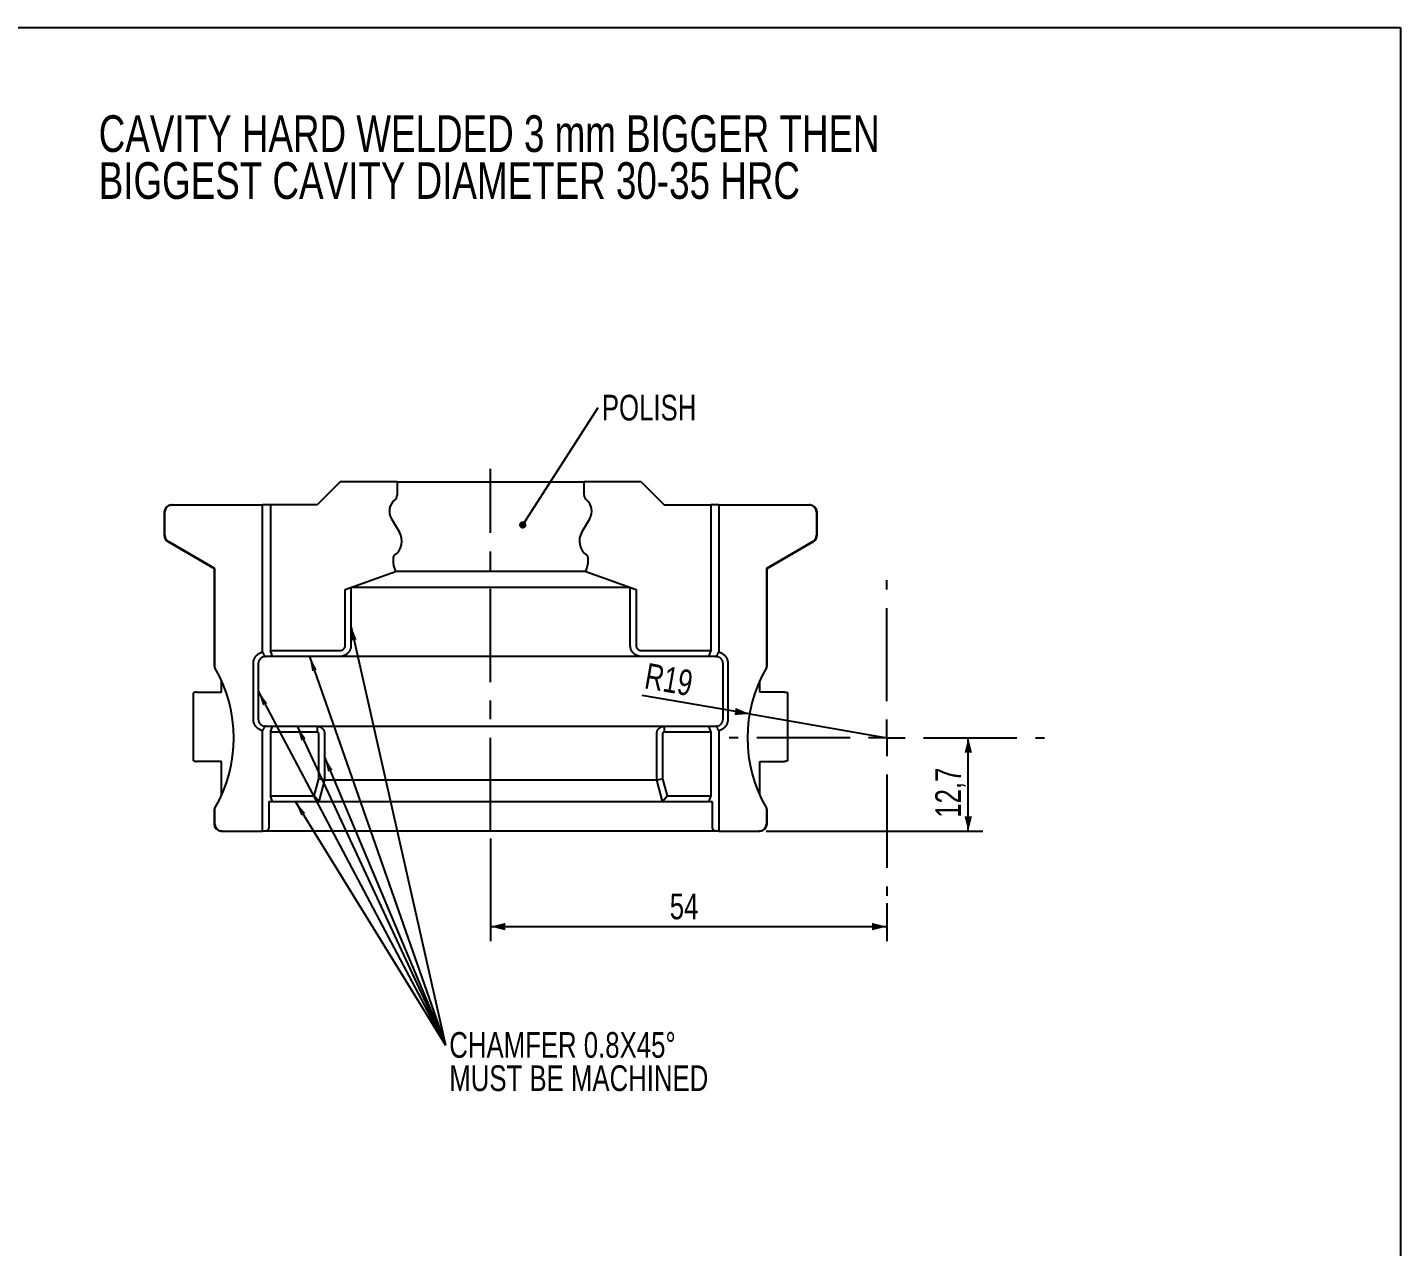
# Model space of a CAD drawing. Header units: millimetres. Extents: x 8 to 586, y 8 to 412.
# Drawn here: x 398.9 to 586, y 245.9 to 412 of the extents above; entities that cross this region are included whole.
import ezdxf

# ---------------------------------------------------------------- set-up
doc = ezdxf.new("R2010")
doc.units = ezdxf.units.MM
doc.linetypes.add('CENTERX2', pattern=[20.32, 12.7, -2.54, 2.54, -2.54])
for name, color, linetype in [('CENTERLINE', 4, 'CENTERX2'), ('DIMENSIONS', 2, 'Continuous'), ('TEXT', 2, 'Continuous')]:
    doc.layers.add(name, color=color, linetype=linetype)
doc.layers.add('OUTLINE', color=7, linetype='Continuous', lineweight=25)
doc.styles.add('SLDTEXTSTYLE0', font='TXT', dxfattribs={"width": 0.75})
doc.dimstyles.new('SLDDIMSTYLE1', dxfattribs={"dimtxt": 3.5, "dimasz": 2, "dimexe": 0, "dimexo": 0.0625, "dimgap": 0.875, "dimtad": 1, "dimrnd": 1e-09, "dimzin": 12, "dimdsep": 46, "dimtxsty": 'SLDTEXTSTYLE0', "dimsah": 1, "dimcen": 0.09, "dimadec": 0, "dimazin": 3, "dimtfac": 1, "dimtofl": 0, "dimtmove": 0, "dimatfit": 3, "dimfxl": 0, "dimfrac": 2, "dimtolj": 1, "dimtzin": 12, "dimarcsym": 0})
doc.dimstyles.new('SLDDIMSTYLE10', dxfattribs={"dimtxt": 0.18, "dimasz": 1, "dimexe": 0, "dimexo": 0.0625, "dimgap": 0, "dimtad": 0, "dimtih": 1, "dimtoh": 1, "dimdec": 0, "dimrnd": 1e-09, "dimzin": 0, "dimdsep": 46, "dimtxsty": 'Standard', "dimblk1": 'DOT', "dimblk2": 'DOT', "dimsah": 1, "dimcen": 0.09, "dimadec": 0, "dimazin": 0, "dimtfac": 1, "dimtdec": 0, "dimtofl": 0, "dimtmove": 0, "dimatfit": 3, "dimldrblk": 'DOT', "dimfxl": 0, "dimfrac": 2, "dimtolj": 1, "dimtzin": 0, "dimarcsym": 0})
doc.dimstyles.new('SLDDIMSTYLE11', dxfattribs={"dimtxt": 0.18, "dimasz": 2, "dimexe": 0, "dimexo": 0.0625, "dimgap": 0, "dimtad": 0, "dimtih": 1, "dimtoh": 1, "dimdec": 0, "dimrnd": 1e-09, "dimzin": 0, "dimdsep": 46, "dimtxsty": 'Standard', "dimsah": 1, "dimcen": 0.09, "dimadec": 0, "dimazin": 0, "dimtfac": 2, "dimtdec": 0, "dimtofl": 0, "dimtmove": 0, "dimatfit": 3, "dimfxl": 0, "dimfrac": 2, "dimtolj": 1, "dimtzin": 0, "dimarcsym": 0})
doc.dimstyles.new('SLDDIMSTYLE2', dxfattribs={"dimtxt": 3.5, "dimasz": 2, "dimexe": 0, "dimexo": 0.0625, "dimgap": 0.875, "dimtad": 1, "dimrnd": 1e-09, "dimzin": 12, "dimdsep": 46, "dimtxsty": 'SLDTEXTSTYLE0', "dimsah": 1, "dimcen": 0, "dimadec": 0, "dimazin": 3, "dimtfac": 1, "dimtofl": 0, "dimtmove": 0, "dimatfit": 3, "dimfxl": 0, "dimfrac": 2, "dimtolj": 1, "dimtzin": 12, "dimarcsym": 0})

# ---------------------------------------------------------------- blocks, each defined once
blk = doc.blocks.new('SW_NOTE_0_5')
at = {"layer": 'TEXT', "color": 0, "char_height": 5, "attachment_point": 1, "style": 'SLDTEXTSTYLE0'}
for s, insert in [('CAVITY HARD WELDED 3 mm BIGGER THEN', (0, 6.43)), ('BIGGEST CAVITY DIAMETER 30-35 HRC', (0, 0.04))]:
    blk.add_mtext(s, dxfattribs=dict(at, insert=insert))
blk = doc.blocks.new('_D_39')
at = {"layer": 'DIMENSIONS'}
for p, q in [((461.98, 301.48), (461.98, 287.46)), ((515.98, 292.68), (515.98, 287.46)), ((461.98, 289.46), (515.98, 289.46))]:
    blk.add_line(p, q, dxfattribs=at)
for points in [[(461.98, 289.46), (463.98, 288.96), (463.98, 289.96)], [(515.98, 289.46), (513.98, 289.96), (513.98, 288.96)]]:
    blk.add_solid(points, dxfattribs=at)
at = {"layer": 'DIMENSIONS', "insert": (486.4, 293.97), "char_height": 3.5, "attachment_point": 1, "style": 'SLDTEXTSTYLE0'}
blk.add_mtext('54', dxfattribs=at)
blk = doc.blocks.new('_D_40')
at = {"layer": 'DIMENSIONS'}
for p, q in [((527.09, 302.48), (527.09, 315.18)), ((499.56, 302.48), (529.09, 302.48))]:
    blk.add_line(p, q, dxfattribs=at)
for points in [[(527.09, 315.18), (526.59, 313.18), (527.59, 313.18)], [(527.09, 302.48), (527.59, 304.48), (526.59, 304.48)]]:
    blk.add_solid(points, dxfattribs=at)
at = {"layer": 'DIMENSIONS', "insert": (522.58, 304.3), "char_height": 3.5, "attachment_point": 1, "rotation": 90, "style": 'SLDTEXTSTYLE0'}
blk.add_mtext('12,7', dxfattribs=at)
blk = doc.blocks.new('_D_41')
at = {"layer": 'DIMENSIONS'}
for q in [(482.62, 320.98), (515.98, 315.18)]:
    blk.add_line((497.27, 318.44), q, dxfattribs=at)
blk.add_solid([(497.27, 318.44), (495.38, 319.27), (495.21, 318.29)], dxfattribs=at)
at = {"layer": 'DIMENSIONS', "insert": (483.4, 325.42), "char_height": 3.5, "attachment_point": 1, "rotation": 350.1309, "style": 'SLDTEXTSTYLE0'}
blk.add_mtext('R19', dxfattribs=at)
blk = doc.blocks.new('SW_NOTE_0_9')
at = {"layer": 'TEXT', "color": 0, "insert": (0.51, 1.74), "char_height": 3.5, "attachment_point": 1, "style": 'SLDTEXTSTYLE0'}
blk.add_mtext('POLISH', dxfattribs=at)
blk = doc.blocks.new('_Dot')
at = {"color": 0, "linetype": 'ByBlock', "lineweight": -2}
blk.add_line((-0.5, 0), (-1, 0), dxfattribs=at)
at = {"color": 0, "linetype": 'ByBlock', "const_width": 0.5}
blk.add_lwpolyline([(-0.25, 0, 1), (0.25, 0, 1)], format="xyb", close=True, dxfattribs=at)
blk = doc.blocks.new('SW_NOTE_0_10')
at = {"layer": 'TEXT', "color": 0, "char_height": 3.5, "attachment_point": 1, "style": 'SLDTEXTSTYLE0'}
for s, insert in [('CHAMFER 0.8X45°', (0.51, 1.77)), ('MUST BE MACHINED', (0.51, -2.76))]:
    blk.add_mtext(s, dxfattribs=dict(at, insert=insert))
blk = doc.blocks.new('SW_CENTERMARKSYMBOL_0')
at = {"layer": 'CENTERLINE', "color": 0}
for p, q in [((0, 5), (0, 21.5)), ((0, 0), (0, 2.5)), ((-5, 0), (-21.5, 0)), ((0, 0), (-2.5, 0)), ((0, 0), (0, -2.5)), ((0, 0), (2.5, 0)), ((5, 0), (21.5, 0)), ((0, -5), (0, -21.5))]:
    blk.add_line(p, q, dxfattribs=at)

msp = doc.modelspace()

# ---------------------------------------------------------------- linework, layer by layer
at = {"layer": 'CENTERLINE'}
msp.add_line((461.98488, 302.4785), (461.98488, 351.84293), dxfattribs=at)
at = {"layer": 'OUTLINE'}
for p, q in [((8, 412), (586, 412)), ((586, 412), (586, 8)), ((441.48488, 350.0785), (438.33488, 346.9285)), ((449.23488, 350.0785), (441.48488, 350.0785)), ((449.23488, 350.0785), (449.23488, 348.26425)), ((449.23488, 350.0785), (474.73488, 350.0785)), ((474.73488, 348.26425), (474.73488, 350.0785)), ((482.48488, 350.0785), (474.73488, 350.0785)), ((482.48488, 350.0785), (485.63488, 346.9285)), ((418.48488, 346.9285), (418.58845, 346.9285)), ((418.58845, 346.9285), (430.89296, 346.9285)), ((431.98488, 346.9285), (430.89296, 346.9285)), ((430.89296, 326.89343), (430.89296, 346.9285)), ((431.98488, 346.9285), (431.98488, 327.0785)), ((438.33488, 346.9285), (431.98488, 346.9285)), ((485.63488, 346.9285), (491.98488, 346.9285)), ((491.98488, 346.9285), (491.98488, 327.0785)), ((493.07679, 346.9285), (491.98488, 346.9285)), ((493.07679, 346.9285), (493.07679, 326.89343)), ((493.07679, 346.9285), (505.3813, 346.9285)), ((505.3813, 346.9285), (505.48488, 346.9285)), ((417.48488, 345.9285), (417.48488, 342.79183)), ((417.58611, 342.79183), (417.58611, 345.9285)), ((448.46503, 345.05765), (449.54869, 343.23197)), ((474.42106, 343.23197), (475.50472, 345.05765)), ((506.38364, 345.9285), (506.38364, 342.79183)), ((506.48488, 342.79183), (506.48488, 345.9285)), ((417.98488, 341.9258), (424.28488, 338.2885)), ((424.40443, 338.2885), (418.08727, 341.9258)), ((499.68488, 338.2885), (505.98488, 341.9258)), ((448.68488, 339.65749), (448.68488, 339.4285)), ((475.28488, 339.4285), (475.28488, 339.65749)), ((424.28488, 338.2885), (424.28488, 324.93926)), ((424.28488, 338.2885), (424.40443, 338.2885)), ((424.40443, 324.73874), (424.40443, 338.2885)), ((442.151, 335.38661), (448.9974, 337.8785)), ((474.97235, 337.8785), (448.9974, 337.8785)), ((474.97235, 337.8785), (481.81875, 335.38661)), ((499.56532, 338.2885), (499.56532, 324.73874)), ((499.56532, 338.2885), (499.68488, 338.2885)), ((499.68488, 324.93956), (499.68488, 338.2885)), ((442.151, 335.38661), (442.95035, 335.67192)), ((442.151, 327.7785), (442.151, 335.38661)), ((442.95035, 335.67192), (442.95035, 327.7785)), ((481.0194, 335.67192), (442.95035, 335.67192)), ((481.0194, 327.7785), (481.0194, 335.67192)), ((481.0194, 335.67192), (481.81875, 335.38661)), ((481.81875, 335.38661), (481.81875, 327.7785)), ((432.27605, 326.2785), (431.29359, 326.2785)), ((432.27605, 326.2785), (431.98488, 327.0785)), ((431.98488, 327.0785), (441.45045, 327.0785)), ((441.45045, 326.2785), (432.27605, 326.2785)), ((482.5193, 326.2785), (441.45045, 326.2785)), ((482.5193, 327.0785), (491.98488, 327.0785)), ((491.6937, 326.2785), (482.5193, 326.2785)), ((491.98488, 327.0785), (491.6937, 326.2785)), ((492.67616, 326.2785), (491.6937, 326.2785)), ((492.67616, 326.2785), (492.79711, 326.26823)), ((429.64299, 317.7585), (429.64299, 325.2785)), ((430.31065, 325.2785), (430.31065, 317.7585)), ((493.6591, 317.7585), (493.6591, 325.2785)), ((494.32676, 325.2785), (494.32676, 317.7585)), ((425.30245, 321.4285), (425.30245, 322.99524)), ((498.6673, 321.4285), (498.6673, 322.99524)), ((421.48488, 312.07279), (421.48488, 321.3342)), ((421.91856, 321.4285), (425.30245, 321.4285)), ((502.0512, 321.4285), (498.6673, 321.4285)), ((502.48488, 312.07279), (502.48488, 321.3342)), ((431.29359, 316.7585), (431.17264, 316.76877)), ((431.29359, 316.7585), (432.27605, 316.7585)), ((431.98488, 315.9585), (432.27605, 316.7585)), ((432.27605, 316.7585), (438.34841, 316.7585)), ((438.34841, 316.7585), (438.34841, 315.9585)), ((438.34841, 316.7585), (485.62134, 316.7585)), ((485.62134, 316.7585), (485.62134, 315.9585)), ((485.62134, 316.7585), (491.6937, 316.7585)), ((491.6937, 316.7585), (491.98488, 315.9585)), ((491.6937, 316.7585), (492.67616, 316.7585)), ((430.89296, 302.4785), (430.89296, 316.14356)), ((431.98488, 315.9585), (431.98488, 307.2785)), ((438.34841, 315.9585), (431.98488, 315.9585)), ((438.54853, 309.58382), (438.54853, 315.7585)), ((439.34806, 315.7585), (439.34806, 309.48197)), ((484.62169, 309.48197), (484.62169, 315.7585)), ((485.42123, 315.7585), (485.42123, 309.58382)), ((491.98488, 315.9585), (485.62134, 315.9585)), ((491.98488, 315.9585), (491.98488, 307.2785)), ((493.07679, 316.14356), (493.07679, 302.4785)), ((425.30245, 311.9785), (421.91856, 311.9785)), ((425.30245, 307.36175), (425.30245, 311.9785)), ((498.6673, 307.36175), (498.6673, 311.9785)), ((498.6673, 311.9785), (502.0512, 311.9785)), ((437.93047, 307.2785), (438.54853, 309.58382)), ((439.34806, 309.48197), (438.54853, 309.58382)), ((439.34809, 309.4785), (438.55066, 306.50402)), ((439.34806, 309.48197), (439.34809, 309.4785)), ((439.34809, 309.4785), (484.62166, 309.4785)), ((484.62166, 309.4785), (484.62169, 309.48197)), ((485.41909, 306.50402), (484.62166, 309.4785)), ((484.62169, 309.48197), (485.42123, 309.58382)), ((485.42123, 309.58382), (486.03929, 307.2785)), ((432.27605, 306.4785), (431.98488, 307.2785)), ((431.98488, 307.2785), (437.93047, 307.2785)), ((438.55066, 306.50402), (437.93047, 307.2785)), ((485.41909, 306.50402), (486.03929, 307.2785)), ((486.03929, 307.2785), (491.98488, 307.2785)), ((491.98488, 307.2785), (491.6937, 306.4785)), ((424.28488, 305.41743), (424.28488, 303.4785)), ((424.40443, 303.4785), (424.40443, 305.61825)), ((432.27605, 306.4785), (431.74222, 306.4785)), ((431.74222, 306.4785), (431.74222, 302.9785)), ((438.54468, 306.4785), (432.27605, 306.4785)), ((485.42508, 306.4785), (438.54468, 306.4785)), ((491.6937, 306.4785), (485.42508, 306.4785)), ((492.22753, 306.4785), (491.6937, 306.4785)), ((492.22753, 302.9785), (492.22753, 306.4785)), ((499.56532, 305.61825), (499.56532, 303.4785)), ((499.68488, 303.4785), (499.68488, 305.41773)), ((425.4077, 302.4785), (425.28488, 302.4785)), ((425.4077, 302.4785), (430.89296, 302.4785)), ((431.29359, 302.4785), (430.89296, 302.4785)), ((492.67616, 302.4785), (431.29359, 302.4785)), ((493.07679, 302.4785), (492.67616, 302.4785)), ((493.07679, 302.4785), (498.56205, 302.4785)), ((498.68488, 302.4785), (498.56205, 302.4785))]:
    msp.add_line(p, q, dxfattribs=at)
at = {"layer": 'OUTLINE', "flags": 128}
msp.add_lwpolyline([(505.88248, 341.9258), (502.94347, 340.2332), (499.56532, 338.2885)], dxfattribs=at)
at = {"layer": 'OUTLINE'}
for centre, radius, start, end in [((448.43488, 348.26425), 0.8, 308.6821875, 0), ((475.53488, 348.26425), 0.8, 180, 231.3178125), ((418.48488, 345.9285), 1, 90, 180), ((450.18488, 346.0785), 2, 128.6821875, 210.6919958), ((473.78488, 346.0785), 2, 329.3080042, 51.3178125), ((505.48488, 345.9285), 1, 0, 90), ((418.48488, 342.79183), 1, 180, 240), ((447.48488, 342.00696), 2.4, 305.8882976, 30.6919958), ((476.48488, 342.00696), 2.4, 149.3080042, 234.1117024), ((505.48488, 342.79183), 1, 300, 0), ((449.18488, 339.65749), 0.5, 125.8882976, 180), ((452.68488, 339.4285), 4, 180, 202.7990313), ((471.28488, 339.4285), 4, 337.2009687, 0), ((474.78488, 339.65749), 0.5, 0, 54.1117024), ((407.98488, 315.1785), 19, 329.7900003, 30.2099997), ((515.98488, 315.1785), 19, 149.7900003, 210.2099997), ((425.28488, 303.4785), 1, 180, 270), ((498.68488, 303.4785), 1, 270, 0)]:
    msp.add_arc(centre, radius, start, end, dxfattribs=at)
for start_param, end_param in [(1.331503121, 1.332552348), (4.950632959, 4.951682187)]:
    msp.add_ellipse((461.98488, 300.56983), major_axis=(0, 25.03707), ratio=0.963433044, start_param=start_param, end_param=end_param, dxfattribs=at)
for points, knots in [([(418.58845, 346.9285), (418.55656, 346.92761), (418.49278, 346.92584), (418.3923, 346.91091), (418.28815, 346.88472), (418.18222, 346.84489), (418.08138, 346.79362), (417.98714, 346.73109), (417.90046, 346.65851), (417.82243, 346.5768), (417.75437, 346.4867), (417.69679, 346.38967), (417.65039, 346.28691), (417.61613, 346.17957), (417.59412, 346.0692), (417.58661, 345.98488), (417.5862, 345.93799), (417.58611, 345.9285)], [0, 0, 0, 0, 0.0608432676, 0.1216865063, 0.1934545722, 0.2654516623, 0.3372191592, 0.4089222223, 0.4808545008, 0.5525567567, 0.6241156093, 0.6959033622, 0.7674615171, 0.8388605149, 0.9104877457, 0.9818864434, 1, 1, 1, 1]), ([(506.38364, 345.9285), (506.3825, 345.96474), (506.38019, 346.03835), (506.36108, 346.14808), (506.33047, 346.25615), (506.28877, 346.3578), (506.23749, 346.45188), (506.17669, 346.54031), (506.10465, 346.62365), (506.02183, 346.70029), (505.93101, 346.76729), (505.8331, 346.82339), (505.7296, 346.86837), (505.61901, 346.90218), (505.50243, 346.92423), (505.42168, 346.92707), (505.3813, 346.9285)], [0, 0, 0, 0, 0.069148181, 0.140422073, 0.211923229, 0.28319753, 0.349638789, 0.4160802, 0.487652315, 0.559453342, 0.631026265, 0.702592821, 0.774387167, 0.845954341, 0.922977126, 1, 1, 1, 1]), ([(417.58611, 342.79183), (417.58693, 342.76124), (417.58857, 342.70007), (417.60259, 342.60237), (417.62766, 342.49983), (417.66651, 342.39437), (417.71676, 342.29382), (417.77825, 342.1997), (417.84975, 342.11289), (417.92656, 342.0386), (418.00588, 341.97574), (418.06014, 341.94245), (418.08727, 341.9258)], [0, 0, 0, 0, 0.087576935, 0.175153897, 0.282107272, 0.389401528, 0.496355659, 0.603387838, 0.710760554, 0.817793899, 0.908896862, 1, 1, 1, 1]), ([(505.88248, 341.9258), (505.91913, 341.9488), (505.99242, 341.99478), (506.08407, 342.07572), (506.16073, 342.16009), (506.22455, 342.24752), (506.27941, 342.34333), (506.32416, 342.44652), (506.35767, 342.55647), (506.37943, 342.67205), (506.38224, 342.7519), (506.38364, 342.79183)], [0, 0, 0, 0, 0.123761151, 0.247521703, 0.348717672, 0.449913374, 0.556955614, 0.664338536, 0.771379921, 0.885690012, 1, 1, 1, 1]), ([(441.45045, 327.0785), (441.48109, 327.07966), (441.54232, 327.082), (441.63263, 327.10061), (441.71965, 327.13004), (441.80201, 327.17073), (441.8783, 327.22166), (441.9473, 327.28219), (442.00785, 327.35119), (442.05888, 327.42747), (442.09952, 327.50976), (442.12889, 327.5967), (442.14756, 327.68679), (442.14986, 327.74795), (442.151, 327.7785)], [0, 0, 0, 0, 0.083548207, 0.167017121, 0.250562407, 0.333688086, 0.416969708, 0.500226591, 0.583481287, 0.666782109, 0.750002176, 0.833186441, 0.916701519, 1, 1, 1, 1]), ([(442.95035, 327.7785), (442.94948, 327.7397), (442.94774, 327.66186), (442.93358, 327.54545), (442.91088, 327.42974), (442.87876, 327.31549), (442.84051, 327.21166), (442.79815, 327.11785), (442.75341, 327.0334), (442.70244, 326.95053), (442.64517, 326.86976), (442.58157, 326.79165), (442.50109, 326.70545), (442.39849, 326.61262), (442.27363, 326.52133), (442.17749, 326.46538), (442.12037, 326.43637), (442.1019, 326.42731), (442.08317, 326.41843), (442.06419, 326.40976), (442.04495, 326.4013), (442.01464, 326.38846), (441.96777, 326.37003), (441.89845, 326.34619), (441.81183, 326.32155), (441.70743, 326.29929), (441.58502, 326.28209), (441.49716, 326.27974), (441.45045, 326.2785)], [0, 0, 0, 0, 0.049392949, 0.099095831, 0.149108739, 0.199431767, 0.250065009, 0.289880534, 0.330424547, 0.371697079, 0.41369816, 0.456427821, 0.499886091, 0.563785463, 0.632336525, 0.696516625, 0.705191778, 0.713928791, 0.722727663, 0.731588394, 0.740510985, 0.749495436, 0.773517002, 0.804631713, 0.842838629, 0.888136595, 0.940524246, 1, 1, 1, 1]), ([(482.5193, 326.2785), (482.47259, 326.27974), (482.38474, 326.28209), (482.26235, 326.29929), (482.16227, 326.32062), (482.08251, 326.34293), (482.0329, 326.35934), (482.00335, 326.37001), (481.98999, 326.37498), (481.97744, 326.37978), (481.96567, 326.3844), (481.9547, 326.38881), (481.91445, 326.40534), (481.84694, 326.43625), (481.75576, 326.48605), (481.67144, 326.53984), (481.59394, 326.59673), (481.52314, 326.65588), (481.44227, 326.73215), (481.35496, 326.82888), (481.26661, 326.94916), (481.19242, 327.07421), (481.13052, 327.20573), (481.08125, 327.34348), (481.04568, 327.48714), (481.02349, 327.6325), (481.02076, 327.72996), (481.0194, 327.7785)], [0, 0, 0, 0, 0.059471261, 0.111856966, 0.157155536, 0.18972986, 0.21730126, 0.223695918, 0.229747315, 0.23545545, 0.240820324, 0.245841935, 0.250520284, 0.296243782, 0.340322149, 0.382755338, 0.423543307, 0.462686013, 0.500183419, 0.565069553, 0.628327655, 0.689957768, 0.749959941, 0.813188986, 0.875938557, 0.938208835, 1, 1, 1, 1]), ([(481.81875, 327.7785), (481.81991, 327.74803), (481.82223, 327.68703), (481.84076, 327.59692), (481.87011, 327.51005), (481.91075, 327.42777), (481.96167, 327.35142), (482.02222, 327.28242), (482.09122, 327.22189), (482.16744, 327.17086), (482.24981, 327.13016), (482.33689, 327.10072), (482.42718, 327.08196), (482.48858, 327.07965), (482.5193, 327.0785)], [0, 0, 0, 0, 0.083078875, 0.166371263, 0.249995914, 0.332774139, 0.41607838, 0.499771527, 0.582587835, 0.66586928, 0.749435698, 0.832539944, 0.916228935, 1, 1, 1, 1]), ([(429.64299, 325.2785), (429.64493, 325.3395), (429.64882, 325.46152), (429.68001, 325.64242), (429.7295, 325.8189), (429.7984, 325.98891), (429.88538, 326.15033), (429.98961, 326.30124), (430.10971, 326.43987), (430.24422, 326.5645), (430.39159, 326.67377), (430.5501, 326.76596), (430.71733, 326.84169), (430.83447, 326.8762), (430.89296, 326.89343)], [0, 0, 0, 0, 0.08328687, 0.166596558, 0.250001696, 0.333268149, 0.416629815, 0.49998847, 0.583294446, 0.666679358, 0.749992917, 0.83335366, 0.916782746, 1, 1, 1, 1]), ([(431.17264, 326.26823), (431.14677, 326.26392), (431.09619, 326.2555), (431.02352, 326.23603), (430.95569, 326.21287), (430.89288, 326.18633), (430.82555, 326.15254), (430.75458, 326.10966), (430.68149, 326.05581), (430.6153, 325.99728), (430.54742, 325.92587), (430.4809, 325.83955), (430.41991, 325.73691), (430.3716, 325.62825), (430.3368, 325.51464), (430.31474, 325.39721), (430.31202, 325.318), (430.31065, 325.2785)], [0, 0, 0, 0, 0.054996362, 0.107544391, 0.157644003, 0.205295233, 0.250498251, 0.315595277, 0.378987405, 0.440676972, 0.500666668, 0.585372946, 0.668623787, 0.750430467, 0.834059406, 0.917244397, 1, 1, 1, 1]), ([(430.89296, 326.89343), (430.90734, 326.86186), (430.9353, 326.8004), (430.97602, 326.71049), (431.01587, 326.62211), (431.05619, 326.5322), (431.09673, 326.44113), (431.13576, 326.35279), (431.16067, 326.29566), (431.17264, 326.26823)], [0, 0, 0, 0, 0.153189586, 0.298113523, 0.434772436, 0.579398878, 0.730221971, 0.870421407, 1, 1, 1, 1]), ([(431.17264, 326.26823), (431.18999, 326.27088), (431.23027, 326.27703), (431.27062, 326.27796), (431.29359, 326.2785)], [0, 0, 0, 0, 0.4306016764, 1, 1, 1, 1]), ([(492.79711, 326.26823), (492.80907, 326.29563), (492.83396, 326.35272), (492.87298, 326.44105), (492.91353, 326.53211), (492.95383, 326.62201), (492.99367, 326.71036), (493.0344, 326.80029), (493.06239, 326.86181), (493.07679, 326.89343)], [0, 0, 0, 0, 0.12942923, 0.269599511, 0.420513649, 0.565085389, 0.701598557, 0.846569885, 1, 1, 1, 1]), ([(493.6591, 325.2785), (493.65774, 325.31799), (493.65501, 325.39719), (493.63295, 325.51462), (493.60104, 325.61884), (493.56224, 325.70972), (493.5203, 325.78809), (493.47086, 325.86338), (493.41903, 325.92859), (493.36676, 325.98456), (493.31552, 326.03233), (493.25982, 326.07737), (493.19973, 326.11918), (493.12582, 326.16296), (493.03415, 326.20624), (492.92109, 326.24576), (492.8395, 326.26055), (492.79711, 326.26823)], [0, 0, 0, 0, 0.0827405, 0.165925458, 0.249569427, 0.310779174, 0.372817305, 0.435688735, 0.499398089, 0.54723751, 0.596175663, 0.646213995, 0.697353808, 0.74959626, 0.826252312, 0.909720575, 1, 1, 1, 1]), ([(493.07679, 326.89343), (493.1352, 326.87621), (493.25217, 326.84172), (493.41945, 326.7661), (493.57789, 326.67395), (493.72526, 326.56469), (493.85984, 326.44013), (493.97994, 326.30149), (494.08417, 326.15059), (494.17124, 325.98922), (494.24015, 325.81921), (494.28965, 325.64265), (494.32097, 325.46176), (494.32483, 325.33958), (494.32676, 325.2785)], [0, 0, 0, 0, 0.08310735, 0.166424732, 0.250006417, 0.333099029, 0.416483575, 0.50001086, 0.58314833, 0.666511257, 0.749997638, 0.833182867, 0.916603339, 1, 1, 1, 1]), ([(424.28605, 324.93926), (424.28587, 324.93956), (424.28538, 324.94042), (424.29486, 324.92468), (424.31356, 324.89334), (424.34204, 324.84523), (424.37329, 324.79211), (424.39642, 324.75248), (424.40443, 324.73874)], [0, 0, 0, 0, 0.10771584, 0.304713449, 0.501755502, 0.698747692, 0.895599416, 1, 1, 1, 1]), ([(499.56532, 324.73874), (499.57937, 324.76281), (499.60747, 324.81095), (499.63917, 324.86464), (499.66332, 324.90527), (499.67834, 324.93033), (499.68527, 324.94181), (499.68417, 324.94001), (499.68389, 324.93956)], [0, 0, 0, 0, 0.187370385, 0.374862765, 0.562399077, 0.749897376, 0.937272728, 1, 1, 1, 1]), ([(421.91856, 321.4285), (421.89047, 321.42784), (421.8343, 321.42652), (421.74982, 321.41593), (421.66576, 321.39864), (421.57635, 321.37288), (421.51732, 321.34792), (421.48488, 321.3342)], [0, 0, 0, 0, 0.188400266, 0.376800051, 0.570335566, 0.763869772, 1, 1, 1, 1]), ([(502.0512, 321.4285), (502.07848, 321.42789), (502.13321, 321.42666), (502.23395, 321.4142), (502.35343, 321.38818), (502.44079, 321.35231), (502.48488, 321.3342)], [0, 0, 0, 0, 0.1830389297, 0.3672086996, 0.6806703043, 1, 1, 1, 1]), ([(430.89296, 316.14356), (430.83455, 316.16078), (430.71758, 316.19527), (430.55031, 316.27089), (430.39186, 316.36305), (430.2445, 316.47231), (430.10992, 316.59687), (429.98981, 316.7355), (429.88558, 316.8864), (429.79851, 317.04778), (429.7296, 317.21778), (429.6801, 317.39434), (429.64878, 317.57523), (429.64492, 317.69741), (429.64299, 317.7585)], [0, 0, 0, 0, 0.08310735, 0.166424732, 0.250006417, 0.333099029, 0.416483575, 0.50001086, 0.58314833, 0.666511257, 0.749997638, 0.833182867, 0.916603339, 1, 1, 1, 1]), ([(430.31065, 317.7585), (430.31201, 317.719), (430.31474, 317.6398), (430.3368, 317.52237), (430.36871, 317.41815), (430.40751, 317.32727), (430.44945, 317.2489), (430.49889, 317.17361), (430.55072, 317.1084), (430.60299, 317.05243), (430.65423, 317.00466), (430.70993, 316.95962), (430.77002, 316.91782), (430.84393, 316.87403), (430.9356, 316.83075), (431.04866, 316.79123), (431.13025, 316.77645), (431.17264, 316.76877)], [0, 0, 0, 0, 0.0827405, 0.165925458, 0.249569427, 0.310779174, 0.372817305, 0.435688735, 0.499398089, 0.54723751, 0.596175663, 0.646213995, 0.697353808, 0.74959626, 0.826252312, 0.909720575, 1, 1, 1, 1]), ([(431.17264, 316.76877), (431.16069, 316.74136), (431.13579, 316.68427), (431.09677, 316.59595), (431.05623, 316.50488), (431.01592, 316.41498), (430.97608, 316.32664), (430.93535, 316.2367), (430.90736, 316.17519), (430.89296, 316.14356)], [0, 0, 0, 0, 0.12942923, 0.269599511, 0.420513649, 0.565085389, 0.701598557, 0.846569885, 1, 1, 1, 1]), ([(438.34841, 316.7585), (438.39074, 316.75695), (438.47266, 316.75396), (438.58954, 316.73107), (438.69519, 316.69845), (438.77509, 316.66391), (438.83301, 316.63356), (438.87267, 316.61034), (438.90951, 316.58648), (438.94361, 316.56226), (438.97506, 316.53794), (439.00396, 316.51374), (439.03042, 316.48989), (439.07172, 316.44998), (439.12506, 316.39087), (439.18522, 316.30866), (439.23605, 316.222), (439.28197, 316.12226), (439.31876, 316.00927), (439.34353, 315.88405), (439.34656, 315.80007), (439.34806, 315.7585)], [0, 0, 0, 0, 0.0808577781, 0.1564616526, 0.2268103393, 0.2919026436, 0.3224861031, 0.351753971, 0.3797062167, 0.4063428114, 0.4316637275, 0.4556689388, 0.4783584209, 0.4997321507, 0.5654141307, 0.6301991227, 0.6940871154, 0.7570780985, 0.8396453709, 0.9206193622, 1, 1, 1, 1]), ([(484.62169, 315.7585), (484.62319, 315.80003), (484.62621, 315.88393), (484.65093, 316.00905), (484.68766, 316.12195), (484.7335, 316.22161), (484.77279, 316.28866), (484.80425, 316.33493), (484.82424, 316.3623), (484.84525, 316.38909), (484.86726, 316.41527), (484.89025, 316.4408), (484.92799, 316.47989), (484.98659, 316.53326), (485.0742, 316.59811), (485.17117, 316.65374), (485.27423, 316.69833), (485.37998, 316.73101), (485.49697, 316.75395), (485.57897, 316.75695), (485.62134, 316.7585)], [0, 0, 0, 0, 0.079312327, 0.160216391, 0.242712121, 0.305648333, 0.369480643, 0.39096536, 0.412549755, 0.43423383, 0.456017585, 0.477901021, 0.499884138, 0.559833908, 0.629141855, 0.707804247, 0.772959415, 0.84337791, 0.919058535, 1, 1, 1, 1]), ([(492.79711, 316.76877), (492.77977, 316.76612), (492.73948, 316.75996), (492.69913, 316.75903), (492.67616, 316.7585)], [0, 0, 0, 0, 0.4306016764, 1, 1, 1, 1]), ([(492.79711, 316.76877), (492.82298, 316.77307), (492.87356, 316.78149), (492.94623, 316.80096), (493.01406, 316.82412), (493.07687, 316.85066), (493.1442, 316.88445), (493.21517, 316.92734), (493.28827, 316.98118), (493.35446, 317.03971), (493.42233, 317.11112), (493.48886, 317.19745), (493.54984, 317.30008), (493.59815, 317.40874), (493.63295, 317.52235), (493.65501, 317.63978), (493.65774, 317.71899), (493.6591, 317.7585)], [0, 0, 0, 0, 0.054996363, 0.107544392, 0.157644004, 0.205295233, 0.250498251, 0.315595278, 0.378987406, 0.440676973, 0.500666668, 0.585372946, 0.668623787, 0.750430467, 0.834059406, 0.917244397, 1, 1, 1, 1]), ([(493.07679, 316.14356), (493.06241, 316.17514), (493.03445, 316.23659), (492.99373, 316.3265), (492.95388, 316.41488), (492.91356, 316.50479), (492.87302, 316.59586), (492.83399, 316.6842), (492.80908, 316.74133), (492.79711, 316.76877)], [0, 0, 0, 0, 0.153189586, 0.298113523, 0.434772436, 0.579398878, 0.730221971, 0.870421407, 1, 1, 1, 1]), ([(494.32676, 317.7585), (494.32482, 317.69749), (494.32094, 317.57548), (494.28974, 317.39457), (494.24025, 317.21809), (494.17135, 317.04808), (494.08437, 316.88666), (493.98014, 316.73575), (493.86004, 316.59712), (493.72553, 316.47249), (493.57816, 316.36322), (493.41965, 316.27104), (493.25242, 316.1953), (493.13528, 316.16079), (493.07679, 316.14356)], [0, 0, 0, 0, 0.08328687, 0.166596557, 0.250001696, 0.333268149, 0.416629815, 0.49998847, 0.583294446, 0.666679358, 0.749992917, 0.83335366, 0.916782746, 1, 1, 1, 1]), ([(438.54853, 315.7585), (438.54778, 315.77154), (438.54628, 315.79779), (438.53437, 315.83562), (438.51579, 315.87047), (438.4907, 315.90094), (438.46022, 315.92594), (438.4254, 315.9444), (438.38767, 315.95627), (438.36149, 315.95775), (438.34841, 315.9585)], [0, 0, 0, 0, 0.124552504, 0.250557932, 0.375617333, 0.500223623, 0.625473779, 0.750001936, 0.875174799, 1, 1, 1, 1]), ([(485.62134, 315.9585), (485.60829, 315.95775), (485.58205, 315.95626), (485.54421, 315.94436), (485.50935, 315.92581), (485.47886, 315.90074), (485.45383, 315.87029), (485.43534, 315.83548), (485.42346, 315.79776), (485.42197, 315.77157), (485.42123, 315.7585)], [0, 0, 0, 0, 0.124558137, 0.250558951, 0.375610617, 0.500225094, 0.625473922, 0.750002403, 0.875175981, 1, 1, 1, 1]), ([(421.48488, 312.07279), (421.51006, 312.06195), (421.56058, 312.04021), (421.65756, 312.00975), (421.77696, 311.984), (421.87107, 311.98034), (421.91856, 311.9785)], [0, 0, 0, 0, 0.1838778841, 0.3689242229, 0.6815725069, 1, 1, 1, 1]), ([(502.48488, 312.07279), (502.47558, 312.06864), (502.44037, 312.05291), (502.37751, 312.02956), (502.29475, 312.00597), (502.2095, 311.98939), (502.12782, 311.98002), (502.07491, 311.97897), (502.0512, 311.9785)], [0, 0, 0, 0, 0.068293117, 0.258772492, 0.449253387, 0.645085069, 0.840917676, 1, 1, 1, 1]), ([(424.40443, 305.61825), (424.39038, 305.59419), (424.36228, 305.54604), (424.33058, 305.49235), (424.30643, 305.45172), (424.29141, 305.42666), (424.28448, 305.41518), (424.28558, 305.41698), (424.28586, 305.41743)], [0, 0, 0, 0, 0.187370385, 0.374862765, 0.562399077, 0.749897376, 0.937272728, 1, 1, 1, 1]), ([(499.68371, 305.41773), (499.68388, 305.41743), (499.68437, 305.41657), (499.67489, 305.43231), (499.65619, 305.46366), (499.62771, 305.51176), (499.59646, 305.56488), (499.57334, 305.60452), (499.56532, 305.61825)], [0, 0, 0, 0, 0.10771584, 0.304713449, 0.501755502, 0.698747692, 0.895599416, 1, 1, 1, 1]), ([(424.40443, 303.4785), (424.40473, 303.46026), (424.40565, 303.4047), (424.41648, 303.31209), (424.44126, 303.20261), (424.47818, 303.09652), (424.52699, 302.99537), (424.58671, 302.90025), (424.65663, 302.81225), (424.73624, 302.73277), (424.82419, 302.66256), (424.91948, 302.60241), (425.02113, 302.55353), (425.12766, 302.51611), (425.2288, 302.49296), (425.32247, 302.4806), (425.37929, 302.4792), (425.4077, 302.4785)], [0, 0, 0, 0, 0.034795322, 0.105978427, 0.177388604, 0.248572174, 0.319773595, 0.39120154, 0.462403941, 0.533755642, 0.60533395, 0.676686752, 0.748260581, 0.820061703, 0.89163629, 0.945818133, 1, 1, 1, 1]), ([(498.56205, 302.4785), (498.59166, 302.47926), (498.65087, 302.48078), (498.74701, 302.494), (498.84944, 302.51825), (498.95612, 302.55667), (499.05785, 302.60662), (499.15311, 302.66795), (499.24092, 302.73944), (499.32017, 302.82019), (499.38952, 302.90946), (499.44845, 303.00577), (499.49525, 303.10589), (499.52989, 303.20813), (499.55138, 303.30411), (499.56327, 303.39455), (499.56464, 303.45051), (499.56532, 303.4785)], [0, 0, 0, 0, 0.056459366, 0.112918703, 0.184788513, 0.256887722, 0.328756748, 0.400539285, 0.472551508, 0.544332915, 0.615915267, 0.68772688, 0.759308243, 0.826285453, 0.893262536, 0.946631276, 1, 1, 1, 1]), ([(431.74222, 302.9785), (431.742, 302.96707), (431.74155, 302.94421), (431.73796, 302.90829), (431.7319, 302.87214), (431.72137, 302.82876), (431.70608, 302.78369), (431.68071, 302.72805), (431.64723, 302.67257), (431.60562, 302.62186), (431.55541, 302.57474), (431.49673, 302.53257), (431.4295, 302.50068), (431.36165, 302.48178), (431.31626, 302.47959), (431.29359, 302.4785)], [0, 0, 0, 0, 0.022956682, 0.045934179, 0.074712901, 0.103549724, 0.15257012, 0.201721491, 0.2896807, 0.378100103, 0.466444263, 0.59957422, 0.733068998, 0.86669316, 1, 1, 1, 1]), ([(492.67616, 302.4785), (492.65202, 302.47971), (492.60366, 302.48214), (492.53142, 302.50341), (492.45996, 302.53989), (492.4023, 302.5848), (492.35817, 302.62967), (492.32549, 302.67028), (492.29268, 302.72068), (492.26752, 302.77377), (492.251, 302.82118), (492.24123, 302.85661), (492.23346, 302.89621), (492.2284, 302.93753), (492.2278, 302.96564), (492.22753, 302.9785)], [0, 0, 0, 0, 0.141975991, 0.284352609, 0.426531923, 0.568238033, 0.634737988, 0.701216517, 0.776897163, 0.852344688, 0.88261153, 0.912843135, 0.943558591, 0.974186822, 1, 1, 1, 1])]:
    msp.add_open_spline(points, degree=3, knots=knots, dxfattribs=at)

# ---------------------------------------------------------------- block references
at = {"layer": 'CENTERLINE'}
msp.add_blockref('SW_CENTERMARKSYMBOL_0', (515.98488, 315.1785), dxfattribs=at)
at = {"layer": 'TEXT'}
for name, p in [('SW_NOTE_0_5', (408.57022, 393.60182)), ('SW_NOTE_0_9', (476.63546, 360.19996)), ('SW_NOTE_0_10', (455.84167, 273.31471))]:
    msp.add_blockref(name, p, dxfattribs=at)

# ---------------------------------------------------------------- dimensions: what is measured, and where the dimension line sits
at = {"layer": 'DIMENSIONS'}
dim = msp.add_radius_dim(center=(515.98488, 315.1785), mpoint=(497.26604, 318.43505), dimstyle='SLDDIMSTYLE2', dxfattribs=at)
dim.commit()
dim.dimension.update_dxf_attribs({"geometry": '_D_41', "text_midpoint": (486.44193, 320.31815), "dimtype": 164})
dim = msp.add_linear_dim(base=(527.09231, 315.1785), p1=(498.56205, 302.4785), p2=(537.48488, 315.1785), angle=90, dimstyle='SLDDIMSTYLE1', dxfattribs=at)
dim.commit()
dim.dimension.update_dxf_attribs({"geometry": '_D_40', "text_midpoint": (527.09231, 308.8285), "dimtype": 160})
dim = msp.add_linear_dim(base=(515.98488, 289.45703), p1=(461.98488, 302.4785), p2=(515.98488, 293.6785), dimstyle='SLDDIMSTYLE1', dxfattribs=at)
dim.commit()
dim.dimension.update_dxf_attribs({"geometry": '_D_39', "text_midpoint": (488.98488, 289.45703), "dimtype": 160})

# ---------------------------------------------------------------- leaders
at = {"layer": 'TEXT'}
for points, dimstyle in [([(466.36561, 344.21061), (476.63546, 360.19996)], 'SLDDIMSTYLE10'), ([(442.95035, 330.46624), (455.84167, 273.31471)], 'SLDDIMSTYLE11'), ([(437.30289, 326.2785), (455.84167, 273.31471)], 'SLDDIMSTYLE11'), ([(430.31065, 321.52704), (455.84167, 273.31471)], 'SLDDIMSTYLE11'), ([(435.62783, 316.7585), (455.84167, 273.31471)], 'SLDDIMSTYLE11'), ([(439.34806, 312.5535), (455.84167, 273.31471)], 'SLDDIMSTYLE11'), ([(435.38854, 306.4785), (455.84167, 273.31471)], 'SLDDIMSTYLE11')]:
    msp.add_leader(points, dimstyle=dimstyle, dxfattribs=at)

doc.saveas('drawing.dxf')
